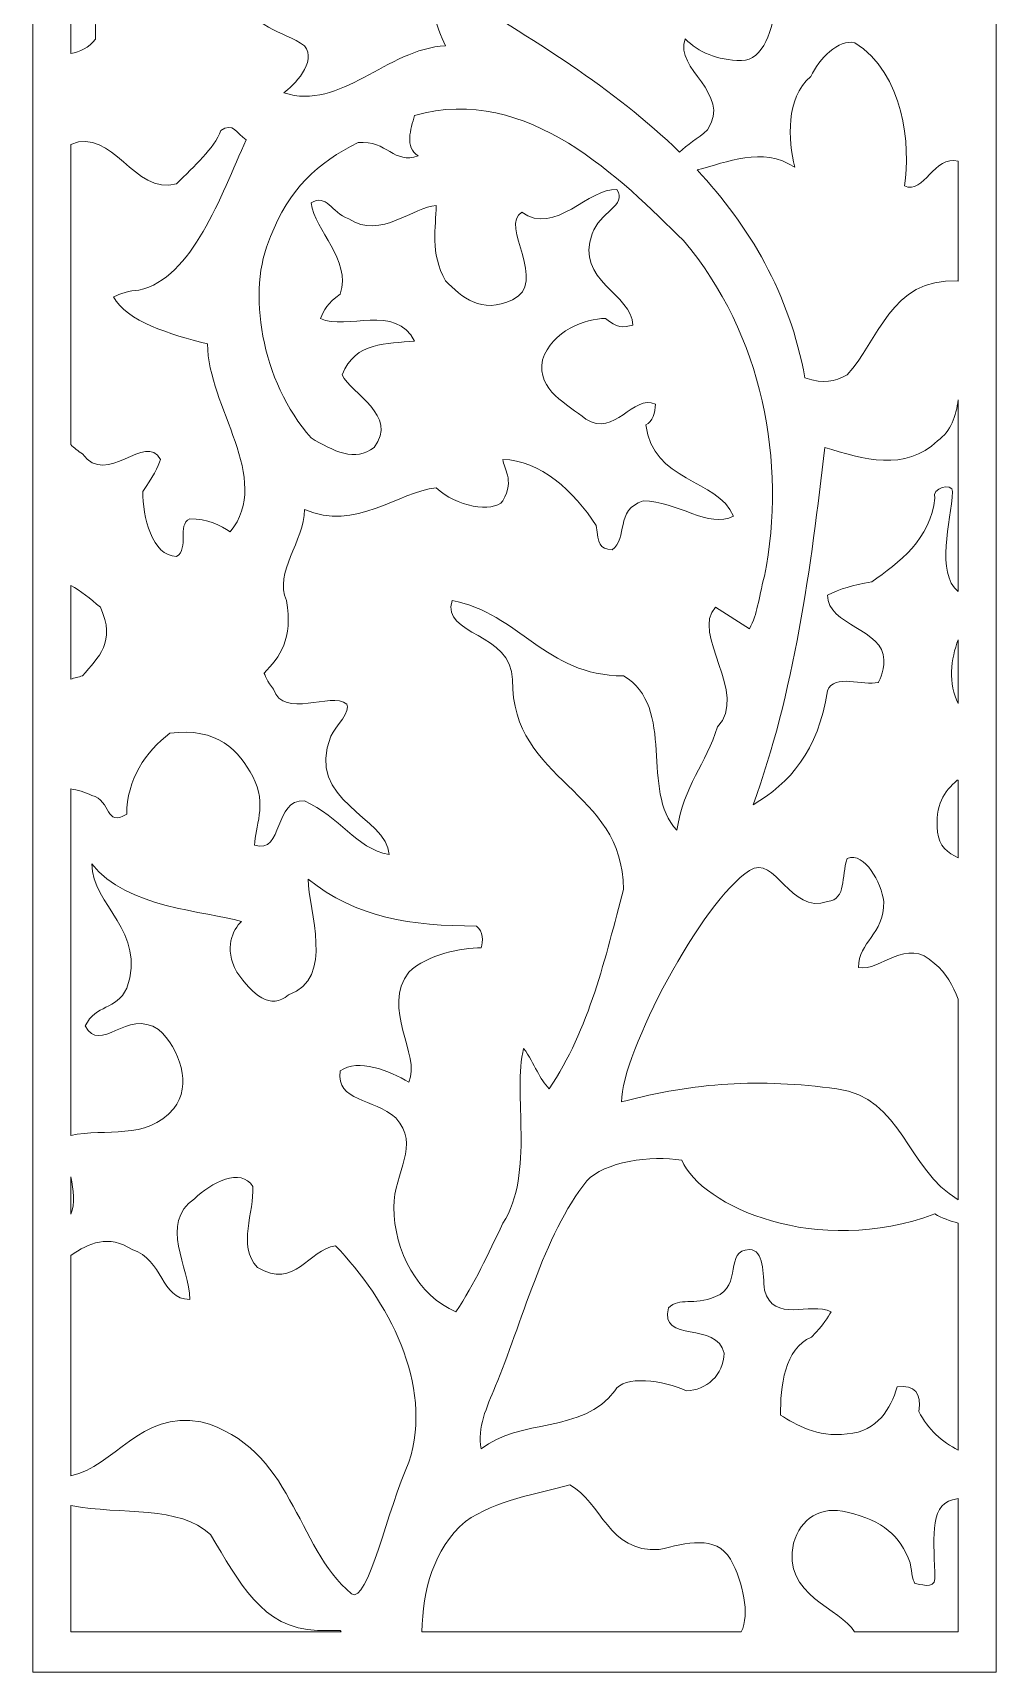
# Model space of a CAD drawing. Header units: centimetres. Extents: x -9.6 to 9.4, y -13.5 to 13.6.
# Drawn here: x 1.59 to 9.41, y -13.53 to -0.21 of the extents above; entities that cross this region are included whole.
import ezdxf

# ---------------------------------------------------------------- set-up
doc = ezdxf.new("R2010")
doc.units = ezdxf.units.CM
doc.header["$MEASUREMENT"] = 0
doc.layers.add('layer 1', color=7, linetype='Continuous')

msp = doc.modelspace()

# ---------------------------------------------------------------- linework, layer by layer
at = {"layer": 'layer 1', "color": 242, "lineweight": 9}
for points, knots in [([(9.40912, 13.58709), (9.40912, 13.58709), (1.58808, 13.58709), (1.58808, 13.58709), (1.58808, 13.58709), (1.58808, 13.58709), (1.58808, -13.52585), (1.58808, -13.52585), (1.58808, -13.52585), (1.58808, -13.52585), (9.40912, -13.52585), (9.40912, -13.52585), (9.40912, -13.52585), (9.40912, -13.52585), (9.40912, 13.58709), (9.40912, 13.58709)], [0, 0, 0, 0, 0.2, 0.2, 0.2, 0.2, 0.4, 0.4, 0.4, 0.4, 0.6, 0.6, 0.6, 0.6, 1, 1, 1, 1]), ([(4.13027, 1.32032), (4.66228, 0.79777), (5.33432, 0.38793), (6.00233, -0.00746), (6.00233, -0.00746), (6.19999, 0.04566), (6.10876, 0.30427), (6.03273, 0.44881), (6.03273, 0.44881), (6.50413, 0.47172), (6.88429, 0.98124), (7.34046, 0.82911), (7.34046, 0.82911), (7.26443, 0.77586), (7.06677, 0.57809), (7.17331, 0.44881), (7.17331, 0.44881), (7.34046, 0.32709), (7.62938, 0.30427), (7.62938, 0.04566), (7.62938, 0.04566), (7.59139, -0.18254), (7.52293, -0.43354), (7.34046, -0.43354), (7.34046, -0.43354), (7.14279, -0.43354), (6.99074, -0.36508), (6.88429, -0.25859), (6.88429, -0.25859), (6.79303, -0.50962), (7.26443, -0.69216), (7.06677, -0.99643), (7.06677, -0.99643), (6.98491, -1.06969), (6.89819, -1.1185), (6.83839, -1.17753), (6.83839, -1.17753), (6.30588, -0.65811), (5.6357, -0.24961), (4.9696, 0.14465), (4.9696, 0.14465), (4.77105, 0.0913), (4.86268, -0.16847), (4.93906, -0.31363), (4.93906, -0.31363), (4.46557, -0.33666), (4.08373, -0.84843), (3.62553, -0.69564), (3.62553, -0.69564), (3.7019, -0.64215), (3.90044, -0.4435), (3.79343, -0.31363), (3.79343, -0.31363), (3.62553, -0.1914), (3.33533, -0.16847), (3.33533, 0.0913), (3.33533, 0.0913), (3.3735, 0.32051), (3.44225, 0.57262), (3.62553, 0.57262), (3.62553, 0.57262), (3.82407, 0.57262), (3.97681, 0.50387), (4.08373, 0.3969), (4.08373, 0.3969), (4.17538, 0.64903), (3.7019, 0.8324), (3.90044, 1.138), (3.90044, 1.138), (3.98284, 1.21175), (4.07017, 1.26085), (4.13027, 1.32032)], [0, 0, 0, 0, 0.05263158, 0.05263158, 0.05263158, 0.05263158, 0.10526316, 0.10526316, 0.10526316, 0.10526316, 0.15789474, 0.15789474, 0.15789474, 0.15789474, 0.21052632, 0.21052632, 0.21052632, 0.21052632, 0.26315789, 0.26315789, 0.26315789, 0.26315789, 0.31578947, 0.31578947, 0.31578947, 0.31578947, 0.36842105, 0.36842105, 0.36842105, 0.36842105, 0.42105263, 0.42105263, 0.42105263, 0.42105263, 0.47368421, 0.47368421, 0.47368421, 0.47368421, 0.52631579, 0.52631579, 0.52631579, 0.52631579, 0.57894737, 0.57894737, 0.57894737, 0.57894737, 0.63157895, 0.63157895, 0.63157895, 0.63157895, 0.68421053, 0.68421053, 0.68421053, 0.68421053, 0.73684211, 0.73684211, 0.73684211, 0.73684211, 0.78947368, 0.78947368, 0.78947368, 0.78947368, 0.84210526, 0.84210526, 0.84210526, 0.84210526, 0.89473684, 0.89473684, 0.89473684, 0.89473684, 1, 1, 1, 1]), ([(1.89548, 0.27594), (1.89548, 0.27594), (1.89548, -0.37582), (1.89548, -0.37582), (1.89548, -0.37582), (1.97131, -0.3643), (2.04076, -0.32985), (2.09814, -0.26015), (2.09814, -0.26015), (2.09814, -0.16847), (2.09814, -0.08443), (2.0676, 0.06837), (2.0676, 0.06837), (2.02744, 0.16881), (1.96714, 0.23373), (1.89548, 0.27594)], [0, 0, 0, 0, 0.2, 0.2, 0.2, 0.2, 0.4, 0.4, 0.4, 0.4, 0.6, 0.6, 0.6, 0.6, 1, 1, 1, 1]), ([(9.10172, -2.22519), (9.10172, -2.22519), (9.10172, -1.25146), (9.10172, -1.25146), (9.10172, -1.25146), (8.90303, -1.20085), (8.82572, -1.52341), (8.66341, -1.45279), (8.66341, -1.45279), (8.71664, -1.12571), (8.66341, -0.54003), (8.26045, -0.28903), (8.26045, -0.28903), (8.13121, -0.25859), (7.97153, -0.41835), (7.90311, -0.56285), (7.90311, -0.56285), (7.6978, -0.7454), (7.72062, -1.07248), (7.77384, -1.30068), (7.77384, -1.30068), (7.508, -1.12723), (7.22463, -1.26135), (6.98041, -1.32235), (6.98041, -1.32235), (7.40892, -1.7798), (7.72955, -2.32302), (7.85632, -3.01059), (7.85632, -3.01059), (8.0167, -3.06406), (8.09295, -3.04125), (8.19999, -2.98766), (8.19999, -2.98766), (8.45199, -2.71263), (8.55126, -2.20074), (9.09351, -2.22367), (9.09351, -2.22367), (9.09351, -2.22367), (9.10172, -2.22519), (9.10172, -2.22519)], [0, 0, 0, 0, 0.09090909, 0.09090909, 0.09090909, 0.09090909, 0.18181818, 0.18181818, 0.18181818, 0.18181818, 0.27272727, 0.27272727, 0.27272727, 0.27272727, 0.36363636, 0.36363636, 0.36363636, 0.36363636, 0.45454545, 0.45454545, 0.45454545, 0.45454545, 0.54545455, 0.54545455, 0.54545455, 0.54545455, 0.63636364, 0.63636364, 0.63636364, 0.63636364, 0.72727273, 0.72727273, 0.72727273, 0.72727273, 0.81818182, 0.81818182, 0.81818182, 0.81818182, 1, 1, 1, 1]), ([(1.89548, -6.35087), (1.89548, -6.35087), (1.89548, -9.16638), (1.89548, -9.16638), (1.89548, -9.16638), (2.18021, -9.10198), (2.50758, -9.21228), (2.73201, -8.94691), (2.73201, -8.94691), (2.88475, -8.76356), (2.77784, -8.45798), (2.60981, -8.30516), (2.60981, -8.30516), (2.35016, -8.12943), (2.13634, -8.51145), (2.01414, -8.27459), (2.01414, -8.27459), (2.09814, -8.09888), (2.26617, -8.15235), (2.35016, -7.96899), (2.35016, -7.96899), (2.51818, -7.51061), (2.0676, -7.29669), (2.0676, -6.96051), (2.0676, -6.96051), (2.35016, -7.31961), (2.99167, -7.34254), (3.28186, -7.42658), (3.28186, -7.42658), (3.21313, -7.49533), (3.13677, -7.64046), (3.24368, -7.8391), (3.24368, -7.8391), (3.3735, -8.02247), (3.51861, -8.15235), (3.66372, -8.02247), (3.66372, -8.02247), (4.04553, -7.8926), (3.82407, -7.34254), (3.82407, -7.08276), (3.82407, -7.08276), (4.20593, -7.39601), (4.66415, -7.46476), (5.19108, -7.46476), (5.19108, -7.46476), (5.24454, -7.51061), (5.24454, -7.58701), (5.22916, -7.64046), (5.22916, -7.64046), (5.06878, -7.64046), (4.79396, -7.69395), (4.64122, -7.8391), (4.64122, -7.8391), (4.41211, -8.12943), (4.7405, -8.51145), (4.64122, -8.73299), (4.64122, -8.73299), (4.48086, -8.64134), (4.22884, -8.53438), (4.08373, -8.64134), (4.08373, -8.64134), (4.04553, -8.89345), (4.35866, -8.86288), (4.53431, -9.02334), (4.53431, -9.02334), (4.7405, -9.24491), (4.51905, -9.45883), (4.51905, -9.74912), (4.51905, -9.74912), (4.51905, -10.10058), (4.71759, -10.47494), (5.02307, -10.59719), (5.02307, -10.59719), (5.17581, -10.36797), (5.28272, -10.13115), (5.40489, -9.87901), (5.40489, -9.87901), (5.66458, -9.47409), (5.48127, -8.81705), (5.57292, -8.45798), (5.57292, -8.45798), (5.66458, -8.58784), (5.70262, -8.71009), (5.77908, -8.78648), (5.77908, -8.78648), (6.10749, -8.30516), (6.23731, -7.71688), (6.38241, -7.1668), (6.38241, -7.1668), (6.38241, -6.34933), (5.48127, -6.30348), (5.48127, -5.46306), (5.48127, -5.46306), (5.48127, -5.08106), (4.90087, -5.10399), (4.99253, -4.82129), (4.99253, -4.82129), (5.53474, -4.92061), (5.74854, -5.4325), (6.38241, -5.4325), (6.38241, -5.4325), (6.8176, -5.68463), (6.51222, -6.37223), (6.8176, -6.68548), (6.8176, -6.68548), (6.87117, -6.31876), (7.05445, -6.15066), (7.14608, -5.84506), (7.14608, -5.84506), (7.40574, -5.58531), (6.92462, -5.08106), (7.1307, -4.87477), (7.1307, -4.87477), (7.1307, -4.87477), (7.40574, -5.05049), (7.40574, -5.05049), (7.40574, -5.05049), (7.47447, -4.92061), (7.47447, -4.82129), (7.52794, -4.62265), (7.52794, -4.62265), (7.71122, -3.69819), (7.51265, -2.65913), (6.87117, -1.89513), (6.87117, -1.89513), (6.36713, -1.40617), (5.61112, -0.61925), (4.68705, -0.879), (4.68705, -0.879), (4.65651, -0.9936), (4.60303, -1.13875), (4.71759, -1.20753), (4.71759, -1.20753), (4.51905, -1.28392), (4.46557, -1.07764), (4.22884, -1.10057), (4.22884, -1.10057), (3.90044, -1.261), (3.66372, -1.48257), (3.51861, -1.86456), (3.51861, -1.86456), (3.31995, -2.30006), (3.44225, -3.04125), (3.847, -3.49955), (3.847, -3.49955), (4.03028, -3.60652), (4.20593, -3.69819), (4.35866, -3.57595), (4.35866, -3.57595), (4.5572, -3.3162), (4.17538, -3.14048), (4.09902, -2.98766), (4.09902, -2.98766), (4.20593, -2.71263), (4.46557, -2.73556), (4.68705, -2.71263), (4.68705, -2.71263), (4.53431, -2.40712), (4.1372, -2.62859), (3.92336, -2.52924), (3.92336, -2.52924), (3.95381, -2.46049), (3.97681, -2.40712), (4.08373, -2.3306), (4.08373, -2.3306), (4.17538, -2.04795), (3.87754, -1.81874), (3.847, -1.58953), (3.847, -1.58953), (3.97681, -1.51314), (4.00738, -1.66592), (4.15248, -1.71942), (4.15248, -1.71942), (4.41211, -1.89513), (4.68705, -1.61255), (4.86268, -1.61255), (4.86268, -1.61255), (4.86268, -1.78817), (4.80925, -1.99446), (4.93906, -2.22367), (4.93906, -2.22367), (5.06878, -2.35353), (5.22916, -2.4987), (5.48127, -2.37645), (5.48127, -2.37645), (5.77908, -2.24669), (5.37436, -1.76534), (5.55763, -1.66592), (5.55763, -1.66592), (5.82492, -1.86456), (6.10749, -1.45964), (6.32896, -1.48257), (6.32896, -1.48257), (6.42059, -1.61255), (6.18374, -1.66592), (6.1304, -1.84167), (6.1304, -1.84167), (5.9853, -2.22367), (6.45877, -2.3306), (6.45877, -2.58274), (6.45877, -2.58274), (6.38241, -2.60567), (6.32896, -2.60567), (6.23731, -2.52924), (6.23731, -2.52924), (6.07693, -2.52924), (5.80201, -2.62859), (5.72564, -2.86542), (5.72564, -2.86542), (5.6798, -3.11755), (5.93182, -3.22452), (6.07693, -3.34673), (6.07693, -3.34673), (6.31368, -3.49955), (6.45877, -3.14048), (6.64205, -3.22452), (6.64205, -3.22452), (6.64205, -3.29327), (6.61916, -3.36966), (6.56569, -3.39259), (6.56569, -3.39259), (6.61916, -3.85864), (7.14608, -3.82808), (7.27592, -4.13369), (7.27592, -4.13369), (7.07736, -4.24065), (6.8176, -4.01144), (6.54279, -4.01144), (6.54279, -4.01144), (6.31368, -4.08019), (6.42059, -4.31705), (6.29075, -4.40872), (6.29075, -4.40872), (6.18374, -4.39344), (6.18374, -4.37051), (6.16094, -4.21008), (6.16094, -4.21008), (5.9853, -3.93505), (5.70262, -3.67538), (5.40489, -3.67538), (5.40489, -3.67538), (5.40489, -3.75168), (5.5042, -3.82808), (5.40489, -4.01144), (5.40489, -4.01144), (5.3209, -4.11076), (5.02307, -4.05728), (4.86268, -3.90448), (4.86268, -3.90448), (4.5572, -3.93505), (4.20593, -4.26356), (3.79343, -4.08019), (3.79343, -4.08019), (3.79343, -4.33997), (3.54152, -4.5921), (3.64844, -4.82129), (3.64844, -4.82129), (3.7019, -5.13454), (3.59499, -5.2797), (3.46514, -5.40959), (3.46514, -5.40959), (3.46514, -5.40959), (3.49568, -5.48598), (3.54152, -5.53945), (3.54152, -5.53945), (3.62553, -5.79159), (4.00738, -5.55474), (4.1372, -5.6617), (4.1372, -5.6617), (4.17538, -5.7152), (4.04553, -5.84506), (4.00738, -5.92148), (4.00738, -5.92148), (3.79343, -6.44862), (4.46557, -6.57851), (4.48086, -6.88412), (4.48086, -6.88412), (4.20593, -6.83065), (4.08373, -6.57851), (3.79343, -6.44862), (3.79343, -6.44862), (3.54152, -6.42573), (3.62553, -6.88412), (3.38878, -6.80772), (3.38878, -6.80772), (3.38878, -6.66255), (3.49568, -6.47919), (3.3735, -6.25001), (3.3735, -6.25001), (3.2666, -6.04373), (3.0833, -5.84506), (2.70147, -5.89855), (2.70147, -5.89855), (2.5029, -6.04373), (2.35016, -6.28055), (2.35016, -6.55559), (2.35016, -6.55559), (2.17452, -6.66255), (2.22798, -6.44862), (2.0676, -6.4028), (2.0676, -6.4028), (2.00851, -6.37497), (1.95142, -6.35823), (1.89548, -6.35087)], [0, 0, 0, 0, 0.01298701, 0.01298701, 0.01298701, 0.01298701, 0.02597403, 0.02597403, 0.02597403, 0.02597403, 0.03896104, 0.03896104, 0.03896104, 0.03896104, 0.05194805, 0.05194805, 0.05194805, 0.05194805, 0.06493506, 0.06493506, 0.06493506, 0.06493506, 0.07792208, 0.07792208, 0.07792208, 0.07792208, 0.09090909, 0.09090909, 0.09090909, 0.09090909, 0.1038961, 0.1038961, 0.1038961, 0.1038961, 0.11688312, 0.11688312, 0.11688312, 0.11688312, 0.12987013, 0.12987013, 0.12987013, 0.12987013, 0.14285714, 0.14285714, 0.14285714, 0.14285714, 0.15584416, 0.15584416, 0.15584416, 0.15584416, 0.16883117, 0.16883117, 0.16883117, 0.16883117, 0.18181818, 0.18181818, 0.18181818, 0.18181818, 0.19480519, 0.19480519, 0.19480519, 0.19480519, 0.20779221, 0.20779221, 0.20779221, 0.20779221, 0.22077922, 0.22077922, 0.22077922, 0.22077922, 0.23376623, 0.23376623, 0.23376623, 0.23376623, 0.24675325, 0.24675325, 0.24675325, 0.24675325, 0.25974026, 0.25974026, 0.25974026, 0.25974026, 0.27272727, 0.27272727, 0.27272727, 0.27272727, 0.28571429, 0.28571429, 0.28571429, 0.28571429, 0.2987013, 0.2987013, 0.2987013, 0.2987013, 0.31168831, 0.31168831, 0.31168831, 0.31168831, 0.32467532, 0.32467532, 0.32467532, 0.32467532, 0.33766234, 0.33766234, 0.33766234, 0.33766234, 0.35064935, 0.35064935, 0.35064935, 0.35064935, 0.36363636, 0.36363636, 0.36363636, 0.36363636, 0.37662338, 0.37662338, 0.37662338, 0.37662338, 0.38961039, 0.38961039, 0.38961039, 0.38961039, 0.4025974, 0.4025974, 0.4025974, 0.4025974, 0.41558442, 0.41558442, 0.41558442, 0.41558442, 0.42857143, 0.42857143, 0.42857143, 0.42857143, 0.44155844, 0.44155844, 0.44155844, 0.44155844, 0.45454545, 0.45454545, 0.45454545, 0.45454545, 0.46753247, 0.46753247, 0.46753247, 0.46753247, 0.48051948, 0.48051948, 0.48051948, 0.48051948, 0.49350649, 0.49350649, 0.49350649, 0.49350649, 0.50649351, 0.50649351, 0.50649351, 0.50649351, 0.51948052, 0.51948052, 0.51948052, 0.51948052, 0.53246753, 0.53246753, 0.53246753, 0.53246753, 0.54545455, 0.54545455, 0.54545455, 0.54545455, 0.55844156, 0.55844156, 0.55844156, 0.55844156, 0.57142857, 0.57142857, 0.57142857, 0.57142857, 0.58441558, 0.58441558, 0.58441558, 0.58441558, 0.5974026, 0.5974026, 0.5974026, 0.5974026, 0.61038961, 0.61038961, 0.61038961, 0.61038961, 0.62337662, 0.62337662, 0.62337662, 0.62337662, 0.63636364, 0.63636364, 0.63636364, 0.63636364, 0.64935065, 0.64935065, 0.64935065, 0.64935065, 0.66233766, 0.66233766, 0.66233766, 0.66233766, 0.67532468, 0.67532468, 0.67532468, 0.67532468, 0.68831169, 0.68831169, 0.68831169, 0.68831169, 0.7012987, 0.7012987, 0.7012987, 0.7012987, 0.71428571, 0.71428571, 0.71428571, 0.71428571, 0.72727273, 0.72727273, 0.72727273, 0.72727273, 0.74025974, 0.74025974, 0.74025974, 0.74025974, 0.75324675, 0.75324675, 0.75324675, 0.75324675, 0.76623377, 0.76623377, 0.76623377, 0.76623377, 0.77922078, 0.77922078, 0.77922078, 0.77922078, 0.79220779, 0.79220779, 0.79220779, 0.79220779, 0.80519481, 0.80519481, 0.80519481, 0.80519481, 0.81818182, 0.81818182, 0.81818182, 0.81818182, 0.83116883, 0.83116883, 0.83116883, 0.83116883, 0.84415584, 0.84415584, 0.84415584, 0.84415584, 0.85714286, 0.85714286, 0.85714286, 0.85714286, 0.87012987, 0.87012987, 0.87012987, 0.87012987, 0.88311688, 0.88311688, 0.88311688, 0.88311688, 0.8961039, 0.8961039, 0.8961039, 0.8961039, 0.90909091, 0.90909091, 0.90909091, 0.90909091, 0.92207792, 0.92207792, 0.92207792, 0.92207792, 0.93506494, 0.93506494, 0.93506494, 0.93506494, 0.94805195, 0.94805195, 0.94805195, 0.94805195, 0.96103896, 0.96103896, 0.96103896, 0.96103896, 0.97402597, 0.97402597, 0.97402597, 0.97402597, 1, 1, 1, 1]), ([(1.89548, -1.11478), (1.89548, -1.11478), (1.89548, -3.55364), (1.89548, -3.55364), (1.89548, -3.55364), (1.92377, -3.58057), (1.95519, -3.60617), (1.99124, -3.62944), (1.99124, -3.62944), (2.1898, -3.90448), (2.5029, -3.44606), (2.6251, -3.67538), (2.6251, -3.67538), (2.60981, -3.72876), (2.55638, -3.82808), (2.48, -3.93505), (2.48, -3.93505), (2.48, -4.13369), (2.55638, -4.46221), (2.75491, -4.46221), (2.75491, -4.46221), (2.86183, -4.39344), (2.75491, -4.21008), (2.86183, -4.15662), (2.86183, -4.15662), (3.00692, -4.15662), (3.11386, -4.21008), (3.19023, -4.26356), (3.19023, -4.26356), (3.54152, -3.82808), (3.00692, -3.24741), (3.00692, -2.73556), (3.00692, -2.73556), (2.70147, -2.65913), (2.35016, -2.55217), (2.24324, -2.35353), (2.24324, -2.35353), (2.29672, -2.3306), (2.37308, -2.30006), (2.44946, -2.30006), (2.44946, -2.30006), (2.88475, -2.20074), (3.11386, -1.53603), (3.31995, -1.07764), (3.31995, -1.07764), (3.24368, -1.02417), (3.21313, -0.9325), (3.11386, -1.00125), (3.11386, -1.00125), (3.06039, -1.15403), (2.90001, -1.28392), (2.75491, -1.43671), (2.75491, -1.43671), (2.40728, -1.5329), (2.23876, -0.96981), (1.89548, -1.11478)], [0, 0, 0, 0, 0.06666667, 0.06666667, 0.06666667, 0.06666667, 0.13333333, 0.13333333, 0.13333333, 0.13333333, 0.2, 0.2, 0.2, 0.2, 0.26666667, 0.26666667, 0.26666667, 0.26666667, 0.33333333, 0.33333333, 0.33333333, 0.33333333, 0.4, 0.4, 0.4, 0.4, 0.46666667, 0.46666667, 0.46666667, 0.46666667, 0.53333333, 0.53333333, 0.53333333, 0.53333333, 0.6, 0.6, 0.6, 0.6, 0.66666667, 0.66666667, 0.66666667, 0.66666667, 0.73333333, 0.73333333, 0.73333333, 0.73333333, 0.8, 0.8, 0.8, 0.8, 0.86666667, 0.86666667, 0.86666667, 0.86666667, 1, 1, 1, 1]), ([(9.10172, -4.74773), (9.10172, -4.74773), (9.10172, -3.18883), (9.10172, -3.18883), (9.10172, -3.18883), (9.08198, -3.32147), (9.04486, -3.44703), (8.93312, -3.52248), (8.93312, -3.52248), (8.67347, -3.77459), (8.3298, -3.67538), (8.0167, -3.57595), (8.0167, -3.57595), (7.90978, -4.5386), (7.76456, -5.58531), (7.43628, -6.47919), (7.43628, -6.47919), (7.73411, -6.30348), (7.96323, -6.04373), (8.03961, -5.55474), (8.03961, -5.55474), (8.09295, -5.40959), (8.3298, -5.51655), (8.45199, -5.48598), (8.45199, -5.48598), (8.45199, -5.48598), (8.49783, -5.40959), (8.49783, -5.30263), (8.49783, -5.30263), (8.49783, -5.05049), (8.03961, -5.02758), (8.03961, -4.77545), (8.03961, -4.77545), (8.14651, -4.72197), (8.23806, -4.69904), (8.39843, -4.66849), (8.39843, -4.66849), (8.62, -4.51569), (8.87955, -4.31705), (8.9102, -3.98851), (8.9102, -3.98851), (8.87955, -3.90448), (9.05532, -3.85864), (9.05532, -3.93505), (9.05532, -3.93505), (9.0416, -4.18035), (8.91264, -4.59573), (9.10172, -4.74773)], [0, 0, 0, 0, 0.07692308, 0.07692308, 0.07692308, 0.07692308, 0.15384615, 0.15384615, 0.15384615, 0.15384615, 0.23076923, 0.23076923, 0.23076923, 0.23076923, 0.30769231, 0.30769231, 0.30769231, 0.30769231, 0.38461538, 0.38461538, 0.38461538, 0.38461538, 0.46153846, 0.46153846, 0.46153846, 0.46153846, 0.53846154, 0.53846154, 0.53846154, 0.53846154, 0.61538462, 0.61538462, 0.61538462, 0.61538462, 0.69230769, 0.69230769, 0.69230769, 0.69230769, 0.76923077, 0.76923077, 0.76923077, 0.76923077, 0.84615385, 0.84615385, 0.84615385, 0.84615385, 1, 1, 1, 1]), ([(1.89548, -4.69762), (1.89548, -4.69762), (1.89548, -5.45883), (1.89548, -5.45883), (1.89548, -5.45883), (1.92646, -5.4502), (1.95831, -5.44138), (1.99124, -5.4325), (1.99124, -5.4325), (2.12107, -5.2797), (2.26617, -5.15745), (2.13634, -4.87477), (2.13634, -4.87477), (2.0559, -4.8036), (1.978, -4.74369), (1.89548, -4.69762)], [0, 0, 0, 0, 0.2, 0.2, 0.2, 0.2, 0.4, 0.4, 0.4, 0.4, 0.6, 0.6, 0.6, 0.6, 1, 1, 1, 1]), ([(9.10172, -5.65622), (9.10172, -5.65622), (9.10172, -5.13919), (9.10172, -5.13919), (9.10172, -5.13919), (9.04, -5.28832), (9.01831, -5.50206), (9.10172, -5.65622)], [0, 0, 0, 0, 0.33333333, 0.33333333, 0.33333333, 0.33333333, 1, 1, 1, 1]), ([(9.10172, -6.90926), (9.10172, -6.90926), (9.10172, -6.27966), (9.10172, -6.27966), (9.10172, -6.27966), (9.10172, -6.27966), (9.09351, -6.28055), (9.09351, -6.28055), (9.09351, -6.28055), (8.98657, -6.37223), (8.9102, -6.47919), (8.93312, -6.70076), (8.93312, -6.70076), (8.94513, -6.81485), (9.01493, -6.87227), (9.10172, -6.90926)], [0, 0, 0, 0, 0.2, 0.2, 0.2, 0.2, 0.4, 0.4, 0.4, 0.4, 0.6, 0.6, 0.6, 0.6, 1, 1, 1, 1]), ([(9.10172, -9.68772), (9.10172, -9.68772), (9.10172, -8.05744), (9.10172, -8.05744), (9.10172, -8.05744), (9.05551, -7.9514), (9.00593, -7.84402), (8.9102, -7.77035), (8.9102, -7.77035), (8.67347, -7.54118), (8.4749, -7.8391), (8.29161, -7.80092), (8.29161, -7.80092), (8.29161, -7.58701), (8.49783, -7.54118), (8.49783, -7.26612), (8.49783, -7.26612), (8.4749, -7.11333), (8.34509, -6.86119), (8.19999, -6.91469), (8.19999, -6.91469), (8.14651, -7.06748), (8.19999, -7.24322), (8.03961, -7.26612), (8.03961, -7.26612), (7.73411, -7.37308), (7.61946, -6.87648), (7.40574, -7.01401), (7.40574, -7.01401), (7.02391, -7.25847), (6.36713, -8.49616), (6.36713, -8.89345), (6.36713, -8.89345), (6.97035, -8.73299), (7.48212, -8.70245), (8.11597, -8.78648), (8.11597, -8.78648), (8.64714, -8.85607), (8.68098, -9.44409), (9.10172, -9.68772)], [0, 0, 0, 0, 0.09090909, 0.09090909, 0.09090909, 0.09090909, 0.18181818, 0.18181818, 0.18181818, 0.18181818, 0.27272727, 0.27272727, 0.27272727, 0.27272727, 0.36363636, 0.36363636, 0.36363636, 0.36363636, 0.45454545, 0.45454545, 0.45454545, 0.45454545, 0.54545455, 0.54545455, 0.54545455, 0.54545455, 0.63636364, 0.63636364, 0.63636364, 0.63636364, 0.72727273, 0.72727273, 0.72727273, 0.72727273, 0.81818182, 0.81818182, 0.81818182, 0.81818182, 1, 1, 1, 1]), ([(9.10172, -11.72347), (9.10172, -11.72347), (9.10172, -9.87786), (9.10172, -9.87786), (9.10172, -9.87786), (9.03501, -9.86027), (8.96906, -9.83697), (8.9102, -9.80262), (8.9102, -9.80262), (7.95559, -10.16169), (7.01627, -9.74148), (6.85589, -9.36712), (6.85589, -9.36712), (6.61151, -9.3213), (6.22203, -9.38241), (6.08456, -9.53523), (6.08456, -9.53523), (5.73329, -9.97069), (5.5499, -10.71943), (5.34382, -11.20075), (5.34382, -11.20075), (5.27508, -11.37647), (5.19108, -11.53693), (5.22916, -11.71264), (5.22916, -11.71264), (5.53474, -11.4605), (6.05402, -11.59039), (6.31368, -11.23896), (6.31368, -11.23896), (6.38241, -11.10907), (6.71079, -11.15491), (6.89407, -11.23896), (6.89407, -11.23896), (7.05445, -11.23896), (7.19955, -11.10907), (7.19955, -10.93334), (7.19955, -10.93334), (7.14608, -10.67358), (6.67261, -10.85694), (6.74897, -10.56662), (6.74897, -10.56662), (6.84063, -10.47494), (6.94755, -10.55136), (7.1307, -10.47494), (7.1307, -10.47494), (7.35229, -10.3909), (7.19955, -10.09294), (7.40574, -10.09294), (7.40574, -10.09294), (7.52794, -10.09294), (7.51265, -10.29158), (7.52794, -10.42147), (7.52794, -10.42147), (7.60421, -10.69651), (7.89451, -10.51315), (8.07015, -10.59719), (8.07015, -10.59719), (8.03961, -10.64304), (8.0167, -10.69651), (7.90978, -10.80347), (7.90978, -10.80347), (7.68832, -10.89515), (7.65775, -11.2084), (7.65775, -11.43761), (7.65775, -11.43761), (7.7876, -11.514), (7.94795, -11.62096), (8.19999, -11.59039), (8.19999, -11.59039), (8.45199, -11.56748), (8.55126, -11.38411), (8.60475, -11.2084), (8.60475, -11.2084), (8.74984, -11.18547), (8.80328, -11.26186), (8.78038, -11.40704), (8.78038, -11.40704), (8.85644, -11.55607), (8.97067, -11.65242), (9.10172, -11.72347)], [0, 0, 0, 0, 0.04761905, 0.04761905, 0.04761905, 0.04761905, 0.0952381, 0.0952381, 0.0952381, 0.0952381, 0.14285714, 0.14285714, 0.14285714, 0.14285714, 0.19047619, 0.19047619, 0.19047619, 0.19047619, 0.23809524, 0.23809524, 0.23809524, 0.23809524, 0.28571429, 0.28571429, 0.28571429, 0.28571429, 0.33333333, 0.33333333, 0.33333333, 0.33333333, 0.38095238, 0.38095238, 0.38095238, 0.38095238, 0.42857143, 0.42857143, 0.42857143, 0.42857143, 0.47619048, 0.47619048, 0.47619048, 0.47619048, 0.52380952, 0.52380952, 0.52380952, 0.52380952, 0.57142857, 0.57142857, 0.57142857, 0.57142857, 0.61904762, 0.61904762, 0.61904762, 0.61904762, 0.66666667, 0.66666667, 0.66666667, 0.66666667, 0.71428571, 0.71428571, 0.71428571, 0.71428571, 0.76190476, 0.76190476, 0.76190476, 0.76190476, 0.80952381, 0.80952381, 0.80952381, 0.80952381, 0.85714286, 0.85714286, 0.85714286, 0.85714286, 0.9047619, 0.9047619, 0.9047619, 0.9047619, 1, 1, 1, 1]), ([(1.89548, -10.14137), (1.89548, -10.14137), (1.89548, -11.93156), (1.89548, -11.93156), (1.89548, -11.93156), (2.25211, -11.85368), (2.45942, -11.40349), (2.95347, -11.49107), (2.95347, -11.49107), (3.7019, -11.69736), (3.71716, -12.50722), (4.17538, -12.88922), (4.17538, -12.88922), (4.30522, -12.9809), (4.47322, -12.18633), (4.64122, -11.8196), (4.64122, -11.8196), (4.84743, -11.18547), (4.46557, -10.49786), (4.04553, -10.06237), (4.04553, -10.06237), (3.82407, -10.09294), (3.71716, -10.42147), (3.41171, -10.23811), (3.41171, -10.23811), (3.24368, -10.06237), (3.38878, -9.78733), (3.3735, -9.58105), (3.3735, -9.58105), (3.28186, -9.42062), (3.02985, -9.55051), (2.90001, -9.68037), (2.90001, -9.68037), (2.60981, -9.87901), (2.86183, -10.23811), (2.86183, -10.49786), (2.86183, -10.49786), (2.6251, -10.49786), (2.64799, -10.16933), (2.39598, -10.09294), (2.39598, -10.09294), (2.20261, -9.96883), (2.04412, -10.03829), (1.89548, -10.14137)], [0, 0, 0, 0, 0.08333333, 0.08333333, 0.08333333, 0.08333333, 0.16666667, 0.16666667, 0.16666667, 0.16666667, 0.25, 0.25, 0.25, 0.25, 0.33333333, 0.33333333, 0.33333333, 0.33333333, 0.41666667, 0.41666667, 0.41666667, 0.41666667, 0.5, 0.5, 0.5, 0.5, 0.58333333, 0.58333333, 0.58333333, 0.58333333, 0.66666667, 0.66666667, 0.66666667, 0.66666667, 0.75, 0.75, 0.75, 0.75, 0.83333333, 0.83333333, 0.83333333, 0.83333333, 1, 1, 1, 1]), ([(1.89548, -9.50284), (1.89548, -9.50284), (1.89548, -9.80479), (1.89548, -9.80479), (1.89548, -9.80479), (1.9317, -9.71842), (1.9214, -9.60869), (1.89548, -9.50284)], [0, 0, 0, 0, 0.33333333, 0.33333333, 0.33333333, 0.33333333, 1, 1, 1, 1]), ([(4.74661, -13.19876), (4.74661, -13.19876), (7.3393, -13.19876), (7.3393, -13.19876), (7.3393, -13.19876), (7.41012, -13.05097), (7.35525, -12.80508), (7.253, -12.60654), (7.253, -12.60654), (7.1307, -12.4079), (6.89407, -12.47665), (6.67261, -12.53014), (6.67261, -12.53014), (6.26021, -12.55305), (6.20676, -12.14812), (5.9471, -12.00296), (5.9471, -12.00296), (5.6798, -12.07937), (5.35146, -12.12521), (5.09945, -12.30094), (5.09945, -12.30094), (4.83977, -12.52881), (4.75406, -12.85729), (4.74661, -13.19876)], [0, 0, 0, 0, 0.14285714, 0.14285714, 0.14285714, 0.14285714, 0.28571429, 0.28571429, 0.28571429, 0.28571429, 0.42857143, 0.42857143, 0.42857143, 0.42857143, 0.57142857, 0.57142857, 0.57142857, 0.57142857, 0.71428571, 0.71428571, 0.71428571, 0.71428571, 1, 1, 1, 1]), ([(8.25955, -13.19876), (8.25955, -13.19876), (9.10172, -13.19876), (9.10172, -13.19876), (9.10172, -13.19876), (9.10172, -13.19876), (9.10172, -12.11447), (9.10172, -12.11447), (9.10172, -12.11447), (9.08624, -12.11816), (9.07076, -12.12178), (9.05532, -12.12521), (9.05532, -12.12521), (8.85674, -12.17105), (8.9102, -12.47665), (8.9102, -12.76697), (8.9102, -12.76697), (8.9102, -12.85865), (8.78038, -12.80519), (8.74984, -12.80519), (8.74984, -12.80519), (8.72681, -12.76697), (8.72681, -12.73642), (8.71165, -12.6371), (8.71165, -12.6371), (8.62, -12.4079), (8.49783, -12.30094), (8.19999, -12.22455), (8.19999, -12.22455), (7.98616, -12.17105), (7.81813, -12.27801), (7.76456, -12.47665), (7.76456, -12.47665), (7.66475, -12.90505), (8.15169, -13.00649), (8.25955, -13.19876)], [0, 0, 0, 0, 0.1, 0.1, 0.1, 0.1, 0.2, 0.2, 0.2, 0.2, 0.3, 0.3, 0.3, 0.3, 0.4, 0.4, 0.4, 0.4, 0.5, 0.5, 0.5, 0.5, 0.6, 0.6, 0.6, 0.6, 0.7, 0.7, 0.7, 0.7, 0.8, 0.8, 0.8, 0.8, 1, 1, 1, 1]), ([(1.89548, -12.17176), (1.89548, -12.17176), (1.89548, -13.19876), (1.89548, -13.19876), (1.89548, -13.19876), (1.89548, -13.19876), (4.09134, -13.19876), (4.09134, -13.19876), (4.09134, -13.19876), (4.08885, -13.19488), (4.0863, -13.19103), (4.08373, -13.18718), (4.08373, -13.18718), (4.08373, -13.18718), (4.00738, -13.18718), (3.90044, -13.18718), (3.90044, -13.18718), (3.44225, -13.1719), (3.2666, -12.7899), (3.02985, -12.4079), (3.02985, -12.4079), (2.77792, -12.16758), (2.31473, -12.251), (1.89548, -12.17176)], [0, 0, 0, 0, 0.14285714, 0.14285714, 0.14285714, 0.14285714, 0.28571429, 0.28571429, 0.28571429, 0.28571429, 0.42857143, 0.42857143, 0.42857143, 0.42857143, 0.57142857, 0.57142857, 0.57142857, 0.57142857, 0.71428571, 0.71428571, 0.71428571, 0.71428571, 1, 1, 1, 1])]:
    msp.add_open_spline(points, degree=3, knots=knots, dxfattribs=at)

doc.saveas('drawing.dxf')
